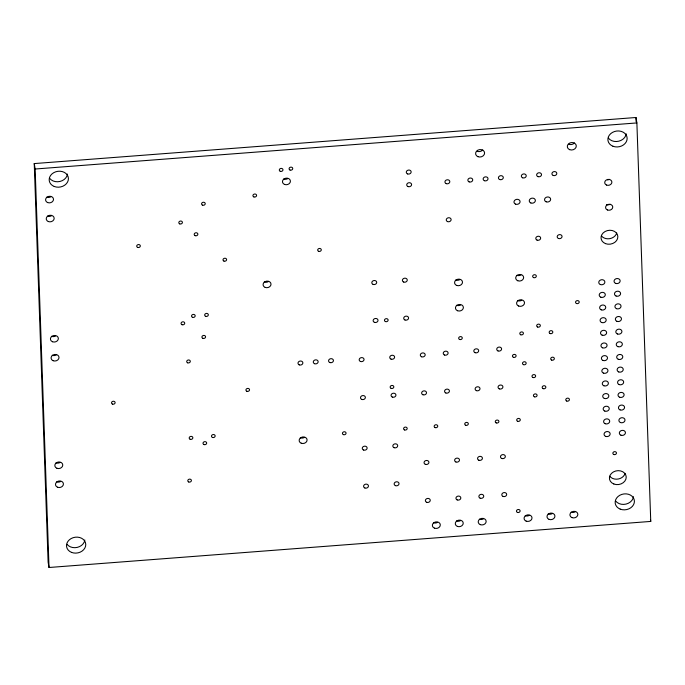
<?xml version="1.0" encoding="UTF-8"?>
<svg xmlns="http://www.w3.org/2000/svg" width="685" height="685" viewBox="0 0 685 685"><rect width="100%" height="100%" fill="white"/><g stroke="black" fill="none" stroke-linecap="round" stroke-linejoin="round"><path stroke-width="1.03" d="M34.25 163.578L635.98 117.503L636.879 122.932L650.75 521.422L49.02 567.497L48.121 562.068L34.25 163.578L35.149 169.015L49.02 567.497M35.149 169.015L636.879 122.932M650.45 519.607L650.75 521.422M635.98 117.503L636.125 121.776M633.471 496.702A9.676 7.955 -9.4 0 1 626.047 504.083A9.676 7.955 -9.4 0 1 615.687 501.035M84.82 539.986A9.676 7.955 -9.4 0 1 77.396 547.358A9.676 7.955 -9.4 0 1 67.036 544.318M67.481 174.058A9.676 7.955 -9.4 0 1 60.057 181.439A9.676 7.955 -9.4 0 1 49.697 178.391M626.201 133.815A9.676 7.955 -9.4 0 1 618.778 141.196A9.676 7.955 -9.4 0 1 608.417 138.147M574.432 142.959A4.53 3.725 -9.4 0 1 568.755 144.235M482.737 149.981A4.53 3.725 -9.4 0 1 477.051 151.257M575.075 511.883A3.99 3.279 -9.4 0 1 571.102 512.192M552.153 513.639A3.99 3.279 -9.4 0 1 548.18 513.947M529.222 515.394A3.99 3.279 -9.4 0 1 525.249 515.702M520.857 275.01A3.99 3.279 -9.4 0 1 516.884 275.31M521.739 300.313A3.99 3.279 -9.4 0 1 517.766 300.612M460.603 304.996A3.99 3.279 -9.4 0 1 456.63 305.296M483.37 518.905A3.99 3.279 -9.4 0 1 479.397 519.213M459.721 279.685A3.99 3.279 -9.4 0 1 455.748 279.994M460.448 520.66A3.99 3.279 -9.4 0 1 456.475 520.968M437.518 522.415A3.99 3.279 -9.4 0 1 433.545 522.723M287.632 178.691A3.99 3.279 -9.4 0 1 283.658 178.999M268.229 281.663A3.99 3.279 -9.4 0 1 264.256 281.972M304.303 437.475A3.99 3.279 -9.4 0 1 300.33 437.775M50.733 196.835A3.99 3.279 -9.4 0 1 46.76 197.143M51.392 215.809A3.99 3.279 -9.4 0 1 47.419 216.118M55.579 336.01A3.99 3.279 -9.4 0 1 51.606 336.309M56.239 354.984A3.99 3.279 -9.4 0 1 52.265 355.292M59.98 462.529A3.99 3.279 -9.4 0 1 56.007 462.829M60.64 481.504A3.99 3.279 -9.4 0 1 56.667 481.812M616.723 233.003A8.443 6.944 -9.4 0 1 609.881 238.637A8.443 6.944 -9.4 0 1 601.387 235.854M625.097 473.386A8.443 6.944 -9.4 0 1 618.247 479.021A8.443 6.944 -9.4 0 1 609.753 476.246M609.282 179.367A3.613 2.971 -9.4 0 1 607.501 179.898M610.147 204.267A3.613 2.971 -9.4 0 1 606.559 204.541M620.208 509.118A9.676 7.955 -9.4 0 0 634.413 501.103A9.676 7.955 -9.4 0 0 619.728 495.315A9.676 7.955 -9.4 0 0 620.208 509.118M71.557 552.393A9.676 7.955 -9.4 0 0 85.762 544.387A9.676 7.955 -9.4 0 0 71.077 538.59A9.676 7.955 -9.4 0 0 71.557 552.393M54.226 186.474A9.676 7.955 -9.4 0 0 68.423 178.468A9.676 7.955 -9.4 0 0 53.747 172.671A9.676 7.955 -9.4 0 0 54.226 186.474M612.938 146.23A9.676 7.955 -9.4 0 0 627.143 138.216A9.676 7.955 -9.4 0 0 612.458 132.419A9.676 7.955 -9.4 0 0 612.938 146.23M566.718 401.05A1.841 1.516 -9.4 0 0 569.423 399.526A1.841 1.516 -9.4 0 0 566.623 398.422A1.841 1.516 -9.4 0 0 566.718 401.05M520.754 334.777A1.815 1.49 -9.4 0 0 523.417 333.278A1.815 1.49 -9.4 0 0 520.66 332.191A1.815 1.49 -9.4 0 0 520.754 334.777M459.618 339.46A1.815 1.49 -9.4 0 0 462.281 337.953A1.815 1.49 -9.4 0 0 459.524 336.874A1.815 1.49 -9.4 0 0 459.618 339.46M517.629 421.275A1.815 1.49 -9.4 0 0 520.292 419.777A1.815 1.49 -9.4 0 0 517.543 418.689A1.815 1.49 -9.4 0 0 517.629 421.275M496.231 422.919A1.815 1.49 -9.4 0 0 498.894 421.412A1.815 1.49 -9.4 0 0 496.146 420.325A1.815 1.49 -9.4 0 0 496.231 422.919M465.663 425.257A1.815 1.49 -9.4 0 0 468.326 423.758A1.815 1.49 -9.4 0 0 465.577 422.671A1.815 1.49 -9.4 0 0 465.663 425.257M435.095 427.594A1.815 1.49 -9.4 0 0 437.758 426.096A1.815 1.49 -9.4 0 0 435.009 425.008A1.815 1.49 -9.4 0 0 435.095 427.594M404.527 429.94A1.815 1.49 -9.4 0 0 407.19 428.442A1.815 1.49 -9.4 0 0 404.441 427.354A1.815 1.49 -9.4 0 0 404.527 429.94M343.399 434.624A1.815 1.49 -9.4 0 0 346.062 433.117A1.815 1.49 -9.4 0 0 343.305 432.029A1.815 1.49 -9.4 0 0 343.399 434.624M318.628 251.309A1.815 1.49 -9.4 0 0 321.291 249.802A1.815 1.49 -9.4 0 0 318.534 248.715A1.815 1.49 -9.4 0 0 318.628 251.309M223.952 261.096A1.815 1.49 -9.4 0 0 226.615 259.589A1.815 1.49 -9.4 0 0 223.858 258.502A1.815 1.49 -9.4 0 0 223.952 261.096M137.659 247.405A1.815 1.49 -9.4 0 0 140.322 245.906A1.815 1.49 -9.4 0 0 137.565 244.819A1.815 1.49 -9.4 0 0 137.659 247.405M187.647 362.819A1.815 1.49 -9.4 0 0 190.31 361.32A1.815 1.49 -9.4 0 0 187.562 360.233A1.815 1.49 -9.4 0 0 187.647 362.819M246.874 391.272A1.815 1.49 -9.4 0 0 249.537 389.765A1.815 1.49 -9.4 0 0 246.78 388.678A1.815 1.49 -9.4 0 0 246.874 391.272M112.46 404.099A1.815 1.49 -9.4 0 0 115.123 402.6A1.815 1.49 -9.4 0 0 112.374 401.513A1.815 1.49 -9.4 0 0 112.46 404.099M188.735 481.983A1.815 1.49 -9.4 0 0 191.398 480.485A1.815 1.49 -9.4 0 0 188.64 479.397A1.815 1.49 -9.4 0 0 188.735 481.983M613.803 454.506A1.815 1.49 -9.4 0 0 616.466 453.008A1.815 1.49 -9.4 0 0 613.709 451.92A1.815 1.49 -9.4 0 0 613.803 454.506M179.744 223.884A1.815 1.49 -9.4 0 0 182.407 222.385A1.815 1.49 -9.4 0 0 179.658 221.298A1.815 1.49 -9.4 0 0 179.744 223.884M192.485 317.309A1.841 1.516 -9.4 0 0 195.191 315.785A1.841 1.516 -9.4 0 0 192.399 314.68A1.841 1.516 -9.4 0 0 192.485 317.309M523.46 364.66A1.841 1.516 -9.4 0 0 526.166 363.127A1.841 1.516 -9.4 0 0 523.366 362.022A1.841 1.516 -9.4 0 0 523.46 364.66M513.399 357.305A1.841 1.516 -9.4 0 0 516.105 355.78A1.841 1.516 -9.4 0 0 513.305 354.676A1.841 1.516 -9.4 0 0 513.399 357.305M385.415 321.565A1.841 1.516 -9.4 0 0 388.13 320.041A1.841 1.516 -9.4 0 0 385.33 318.936A1.841 1.516 -9.4 0 0 385.415 321.565M205.628 316.307A1.841 1.516 -9.4 0 0 208.334 314.783A1.841 1.516 -9.4 0 0 205.534 313.679A1.841 1.516 -9.4 0 0 205.628 316.307M182.022 324.707A1.841 1.516 -9.4 0 0 184.727 323.183A1.841 1.516 -9.4 0 0 181.927 322.078A1.841 1.516 -9.4 0 0 182.022 324.707M550.115 333.561A1.841 1.516 -9.4 0 0 552.821 332.037A1.841 1.516 -9.4 0 0 550.029 330.932A1.841 1.516 -9.4 0 0 550.115 333.561M537.631 327.036A1.841 1.516 -9.4 0 0 540.337 325.512A1.841 1.516 -9.4 0 0 537.537 324.407A1.841 1.516 -9.4 0 0 537.631 327.036M576.496 303.506A1.841 1.516 -9.4 0 0 579.21 301.982A1.841 1.516 -9.4 0 0 576.41 300.878A1.841 1.516 -9.4 0 0 576.496 303.506M534.386 396.803A1.841 1.516 -9.4 0 0 537.091 395.279A1.841 1.516 -9.4 0 0 534.3 394.175A1.841 1.516 -9.4 0 0 534.386 396.803M543.145 388.643A1.841 1.516 -9.4 0 0 545.859 387.119A1.841 1.516 -9.4 0 0 543.059 386.015A1.841 1.516 -9.4 0 0 543.145 388.643M533.615 277.613A1.841 1.516 -9.4 0 0 536.321 276.089A1.841 1.516 -9.4 0 0 533.521 274.985A1.841 1.516 -9.4 0 0 533.615 277.613M190.147 439.273A1.841 1.516 -9.4 0 0 192.853 437.749A1.841 1.516 -9.4 0 0 190.053 436.645A1.841 1.516 -9.4 0 0 190.147 439.273M212.453 437.441A1.841 1.516 -9.4 0 0 215.159 435.908A1.841 1.516 -9.4 0 0 212.359 434.804A1.841 1.516 -9.4 0 0 212.453 437.441M203.967 444.556A1.841 1.516 -9.4 0 0 206.673 443.032A1.841 1.516 -9.4 0 0 203.873 441.928A1.841 1.516 -9.4 0 0 203.967 444.556M391.118 388.369A1.841 1.516 -9.4 0 0 393.824 386.837A1.841 1.516 -9.4 0 0 391.024 385.732A1.841 1.516 -9.4 0 0 391.118 388.369M517.415 512.397A1.841 1.516 -9.4 0 0 520.12 510.873A1.841 1.516 -9.4 0 0 517.321 509.768A1.841 1.516 -9.4 0 0 517.415 512.397M551.648 360.087A1.841 1.516 -9.4 0 0 554.353 358.563A1.841 1.516 -9.4 0 0 551.562 357.459A1.841 1.516 -9.4 0 0 551.648 360.087M532.947 377.503A1.841 1.516 -9.4 0 0 535.653 375.979A1.841 1.516 -9.4 0 0 532.861 374.875A1.841 1.516 -9.4 0 0 532.947 377.503M290.038 170.043A1.841 1.516 -9.4 0 0 292.743 168.519A1.841 1.516 -9.4 0 0 289.943 167.414A1.841 1.516 -9.4 0 0 290.038 170.043M280.268 171.301A1.841 1.516 -9.4 0 0 282.974 169.769A1.841 1.516 -9.4 0 0 280.182 168.664A1.841 1.516 -9.4 0 0 280.268 171.301M202.529 205.157A1.841 1.516 -9.4 0 0 205.235 203.633A1.841 1.516 -9.4 0 0 202.435 202.529A1.841 1.516 -9.4 0 0 202.529 205.157M253.887 196.92A1.841 1.516 -9.4 0 0 256.592 195.388A1.841 1.516 -9.4 0 0 253.792 194.283A1.841 1.516 -9.4 0 0 253.887 196.92M195.156 235.666A1.841 1.516 -9.4 0 0 197.871 234.142A1.841 1.516 -9.4 0 0 195.071 233.037A1.841 1.516 -9.4 0 0 195.156 235.666M202.871 338.33A1.841 1.516 -9.4 0 0 205.577 336.806A1.841 1.516 -9.4 0 0 202.777 335.701A1.841 1.516 -9.4 0 0 202.871 338.33M537.057 240.11A2.457 2.021 -9.4 0 0 540.662 238.08A2.457 2.021 -9.4 0 0 536.937 236.608A2.457 2.021 -9.4 0 0 537.057 240.11M558.455 238.474A2.457 2.021 -9.4 0 0 562.06 236.445A2.457 2.021 -9.4 0 0 558.335 234.972A2.457 2.021 -9.4 0 0 558.455 238.474M553.197 175.446A2.457 2.021 -9.4 0 0 556.802 173.416A2.457 2.021 -9.4 0 0 553.078 171.944A2.457 2.021 -9.4 0 0 553.197 175.446M537.913 176.619A2.457 2.021 -9.4 0 0 541.518 174.589A2.457 2.021 -9.4 0 0 537.793 173.117A2.457 2.021 -9.4 0 0 537.913 176.619M522.629 177.792A2.457 2.021 -9.4 0 0 526.234 175.754A2.457 2.021 -9.4 0 0 522.509 174.29A2.457 2.021 -9.4 0 0 522.629 177.792M499.699 179.547A2.457 2.021 -9.4 0 0 503.304 177.509A2.457 2.021 -9.4 0 0 499.579 176.045A2.457 2.021 -9.4 0 0 499.699 179.547M484.415 180.712A2.457 2.021 -9.4 0 0 488.02 178.682A2.457 2.021 -9.4 0 0 484.295 177.209A2.457 2.021 -9.4 0 0 484.415 180.712M469.131 181.885A2.457 2.021 -9.4 0 0 472.736 179.855A2.457 2.021 -9.4 0 0 469.011 178.383A2.457 2.021 -9.4 0 0 469.131 181.885M329.836 362.536A2.457 2.021 -9.4 0 0 333.441 360.507A2.457 2.021 -9.4 0 0 329.716 359.034A2.457 2.021 -9.4 0 0 329.836 362.536M314.552 363.709A2.457 2.021 -9.4 0 0 318.157 361.68A2.457 2.021 -9.4 0 0 314.432 360.207A2.457 2.021 -9.4 0 0 314.552 363.709M299.268 364.882A2.457 2.021 -9.4 0 0 302.873 362.844A2.457 2.021 -9.4 0 0 299.148 361.38A2.457 2.021 -9.4 0 0 299.268 364.882M501.754 458.471A2.457 2.021 -9.4 0 0 505.35 456.441A2.457 2.021 -9.4 0 0 501.625 454.968A2.457 2.021 -9.4 0 0 501.754 458.471M503.073 496.428A2.457 2.021 -9.4 0 0 506.677 494.399A2.457 2.021 -9.4 0 0 502.953 492.926A2.457 2.021 -9.4 0 0 503.073 496.428M478.824 460.226A2.457 2.021 -9.4 0 0 482.428 458.196A2.457 2.021 -9.4 0 0 478.704 456.724A2.457 2.021 -9.4 0 0 478.824 460.226M480.142 498.183A2.457 2.021 -9.4 0 0 483.747 496.154A2.457 2.021 -9.4 0 0 480.022 494.681A2.457 2.021 -9.4 0 0 480.142 498.183M569.655 149.664A4.53 3.725 -9.4 0 0 576.299 145.922A4.53 3.725 -9.4 0 0 569.432 143.208A4.53 3.725 -9.4 0 0 569.655 149.664M477.95 156.685A4.53 3.725 -9.4 0 0 484.595 152.943A4.53 3.725 -9.4 0 0 477.728 150.229A4.53 3.725 -9.4 0 0 477.95 156.685M498.004 350.934A2.457 2.021 -9.4 0 0 501.608 348.896A2.457 2.021 -9.4 0 0 497.884 347.432A2.457 2.021 -9.4 0 0 498.004 350.934M499.331 388.892A2.457 2.021 -9.4 0 0 502.927 386.854A2.457 2.021 -9.4 0 0 499.202 385.381A2.457 2.021 -9.4 0 0 499.331 388.892M475.082 352.689A2.457 2.021 -9.4 0 0 478.687 350.651A2.457 2.021 -9.4 0 0 474.962 349.187A2.457 2.021 -9.4 0 0 475.082 352.689M476.4 390.647A2.457 2.021 -9.4 0 0 480.005 388.609A2.457 2.021 -9.4 0 0 476.28 387.136A2.457 2.021 -9.4 0 0 476.4 390.647M455.902 461.981A2.457 2.021 -9.4 0 0 459.498 459.952A2.457 2.021 -9.4 0 0 455.773 458.479A2.457 2.021 -9.4 0 0 455.902 461.981M457.22 499.939A2.457 2.021 -9.4 0 0 460.825 497.909A2.457 2.021 -9.4 0 0 457.101 496.437A2.457 2.021 -9.4 0 0 457.22 499.939M425.334 464.327A2.457 2.021 -9.4 0 0 428.93 462.289A2.457 2.021 -9.4 0 0 425.205 460.825A2.457 2.021 -9.4 0 0 425.334 464.327M426.652 502.285A2.457 2.021 -9.4 0 0 430.257 500.247A2.457 2.021 -9.4 0 0 426.532 498.774A2.457 2.021 -9.4 0 0 426.652 502.285M444.514 355.027A2.457 2.021 -9.4 0 0 448.118 352.998A2.457 2.021 -9.4 0 0 444.394 351.525A2.457 2.021 -9.4 0 0 444.514 355.027M445.832 392.984A2.457 2.021 -9.4 0 0 449.437 390.955A2.457 2.021 -9.4 0 0 445.712 389.482A2.457 2.021 -9.4 0 0 445.832 392.984M421.583 356.782A2.457 2.021 -9.4 0 0 425.188 354.753A2.457 2.021 -9.4 0 0 421.463 353.28A2.457 2.021 -9.4 0 0 421.583 356.782M422.91 394.74A2.457 2.021 -9.4 0 0 426.515 392.71A2.457 2.021 -9.4 0 0 422.782 391.238A2.457 2.021 -9.4 0 0 422.91 394.74M546.142 201.801A3.074 2.526 -9.4 0 0 550.654 199.258A3.074 2.526 -9.4 0 0 545.988 197.417A3.074 2.526 -9.4 0 0 546.142 201.801M530.858 202.974A3.074 2.526 -9.4 0 0 535.37 200.431A3.074 2.526 -9.4 0 0 530.704 198.59A3.074 2.526 -9.4 0 0 530.858 202.974M515.574 204.139A3.074 2.526 -9.4 0 0 520.086 201.595A3.074 2.526 -9.4 0 0 515.42 199.763A3.074 2.526 -9.4 0 0 515.574 204.139M407.995 186.568A2.457 2.021 -9.4 0 0 411.599 184.539A2.457 2.021 -9.4 0 0 407.875 183.066A2.457 2.021 -9.4 0 0 407.995 186.568M407.558 173.913A2.457 2.021 -9.4 0 0 411.163 171.884A2.457 2.021 -9.4 0 0 407.438 170.411A2.457 2.021 -9.4 0 0 407.558 173.913M395.425 485.639A2.457 2.021 -9.4 0 0 399.03 483.61A2.457 2.021 -9.4 0 0 395.305 482.137A2.457 2.021 -9.4 0 0 395.425 485.639M394.098 447.69A2.457 2.021 -9.4 0 0 397.702 445.652A2.457 2.021 -9.4 0 0 393.978 444.188A2.457 2.021 -9.4 0 0 394.098 447.69M363.538 450.028A2.457 2.021 -9.4 0 0 367.134 447.999A2.457 2.021 -9.4 0 0 363.41 446.526A2.457 2.021 -9.4 0 0 363.538 450.028M364.857 487.985A2.457 2.021 -9.4 0 0 368.462 485.956A2.457 2.021 -9.4 0 0 364.737 484.483A2.457 2.021 -9.4 0 0 364.857 487.985M392.342 397.077A2.457 2.021 -9.4 0 0 395.947 395.048A2.457 2.021 -9.4 0 0 392.214 393.575A2.457 2.021 -9.4 0 0 392.342 397.077M391.015 359.12A2.457 2.021 -9.4 0 0 394.62 357.091A2.457 2.021 -9.4 0 0 390.895 355.618A2.457 2.021 -9.4 0 0 391.015 359.12M446.209 183.64A2.457 2.021 -9.4 0 0 449.814 181.611A2.457 2.021 -9.4 0 0 446.089 180.138A2.457 2.021 -9.4 0 0 446.209 183.64M447.528 221.597A2.457 2.021 -9.4 0 0 451.132 219.568A2.457 2.021 -9.4 0 0 447.408 218.095A2.457 2.021 -9.4 0 0 447.528 221.597M404.981 319.998A2.457 2.021 -9.4 0 0 408.585 317.968A2.457 2.021 -9.4 0 0 404.861 316.496A2.457 2.021 -9.4 0 0 404.981 319.998M403.662 282.04A2.457 2.021 -9.4 0 0 407.267 280.011A2.457 2.021 -9.4 0 0 403.542 278.538A2.457 2.021 -9.4 0 0 403.662 282.04M361.774 399.423A2.457 2.021 -9.4 0 0 365.379 397.386A2.457 2.021 -9.4 0 0 361.654 395.921A2.457 2.021 -9.4 0 0 361.774 399.423M360.447 361.466A2.457 2.021 -9.4 0 0 364.052 359.437A2.457 2.021 -9.4 0 0 360.327 357.964A2.457 2.021 -9.4 0 0 360.447 361.466M374.412 322.335A2.457 2.021 -9.4 0 0 378.017 320.306A2.457 2.021 -9.4 0 0 374.293 318.833A2.457 2.021 -9.4 0 0 374.412 322.335M373.094 284.386A2.457 2.021 -9.4 0 0 376.699 282.348A2.457 2.021 -9.4 0 0 372.974 280.876A2.457 2.021 -9.4 0 0 373.094 284.386M572.001 517.62A3.99 3.279 -9.4 0 0 577.857 514.315A3.99 3.279 -9.4 0 0 571.804 511.926A3.99 3.279 -9.4 0 0 572.001 517.62M549.079 519.376A3.99 3.279 -9.4 0 0 554.936 516.07A3.99 3.279 -9.4 0 0 548.882 513.681A3.99 3.279 -9.4 0 0 549.079 519.376M526.149 521.131A3.99 3.279 -9.4 0 0 532.014 517.826A3.99 3.279 -9.4 0 0 525.952 515.437A3.99 3.279 -9.4 0 0 526.149 521.131M517.783 280.747A3.99 3.279 -9.4 0 0 523.64 277.442A3.99 3.279 -9.4 0 0 517.586 275.053A3.99 3.279 -9.4 0 0 517.783 280.747M518.665 306.049A3.99 3.279 -9.4 0 0 524.522 302.744A3.99 3.279 -9.4 0 0 518.468 300.355A3.99 3.279 -9.4 0 0 518.665 306.049M457.529 310.733A3.99 3.279 -9.4 0 0 463.385 307.428A3.99 3.279 -9.4 0 0 457.332 305.039A3.99 3.279 -9.4 0 0 457.529 310.733M480.296 524.641A3.99 3.279 -9.4 0 0 486.162 521.336A3.99 3.279 -9.4 0 0 480.099 518.947A3.99 3.279 -9.4 0 0 480.296 524.641M456.647 285.422A3.99 3.279 -9.4 0 0 462.503 282.126A3.99 3.279 -9.4 0 0 456.45 279.728A3.99 3.279 -9.4 0 0 456.647 285.422M457.374 526.397A3.99 3.279 -9.4 0 0 463.231 523.092A3.99 3.279 -9.4 0 0 457.178 520.703A3.99 3.279 -9.4 0 0 457.374 526.397M434.444 528.152A3.99 3.279 -9.4 0 0 440.309 524.847A3.99 3.279 -9.4 0 0 434.247 522.458A3.99 3.279 -9.4 0 0 434.444 528.152M284.558 184.436A3.99 3.279 -9.4 0 0 290.423 181.131A3.99 3.279 -9.4 0 0 284.361 178.734A3.99 3.279 -9.4 0 0 284.558 184.436M265.155 287.4A3.99 3.279 -9.4 0 0 271.02 284.104A3.99 3.279 -9.4 0 0 264.958 281.706A3.99 3.279 -9.4 0 0 265.155 287.4M301.229 443.212A3.99 3.279 -9.4 0 0 307.094 439.907A3.99 3.279 -9.4 0 0 301.032 437.518A3.99 3.279 -9.4 0 0 301.229 443.212M47.659 202.572A3.99 3.279 -9.4 0 0 53.516 199.266A3.99 3.279 -9.4 0 0 47.462 196.878A3.99 3.279 -9.4 0 0 47.659 202.572M48.318 221.546A3.99 3.279 -9.4 0 0 54.175 218.25A3.99 3.279 -9.4 0 0 48.121 215.852A3.99 3.279 -9.4 0 0 48.318 221.546M52.505 341.746A3.99 3.279 -9.4 0 0 58.362 338.441A3.99 3.279 -9.4 0 0 52.308 336.052A3.99 3.279 -9.4 0 0 52.505 341.746M53.165 360.721A3.99 3.279 -9.4 0 0 59.021 357.416A3.99 3.279 -9.4 0 0 52.968 355.027A3.99 3.279 -9.4 0 0 53.165 360.721M56.906 468.266A3.99 3.279 -9.4 0 0 62.772 464.961A3.99 3.279 -9.4 0 0 56.709 462.572A3.99 3.279 -9.4 0 0 56.906 468.266M57.574 487.24A3.99 3.279 -9.4 0 0 63.431 483.935A3.99 3.279 -9.4 0 0 57.369 481.546A3.99 3.279 -9.4 0 0 57.574 487.24M615.644 283.376A3.074 2.526 -9.4 0 0 620.156 280.833A3.074 2.526 -9.4 0 0 615.49 278.992A3.074 2.526 -9.4 0 0 615.644 283.376M600.36 284.549A3.074 2.526 -9.4 0 0 604.872 282.006A3.074 2.526 -9.4 0 0 600.206 280.165A3.074 2.526 -9.4 0 0 600.36 284.549M616.089 296.031A3.074 2.526 -9.4 0 0 620.593 293.488A3.074 2.526 -9.4 0 0 615.935 291.647A3.074 2.526 -9.4 0 0 616.089 296.031M600.805 297.196A3.074 2.526 -9.4 0 0 605.309 294.653A3.074 2.526 -9.4 0 0 600.651 292.812A3.074 2.526 -9.4 0 0 600.805 297.196M616.526 308.678A3.074 2.526 -9.4 0 0 621.038 306.135A3.074 2.526 -9.4 0 0 616.372 304.294A3.074 2.526 -9.4 0 0 616.526 308.678M601.242 309.851A3.074 2.526 -9.4 0 0 605.754 307.308A3.074 2.526 -9.4 0 0 601.087 305.467A3.074 2.526 -9.4 0 0 601.242 309.851M616.962 321.333A3.074 2.526 -9.4 0 0 621.475 318.79A3.074 2.526 -9.4 0 0 616.817 316.95A3.074 2.526 -9.4 0 0 616.962 321.333M601.678 322.507A3.074 2.526 -9.4 0 0 606.191 319.964A3.074 2.526 -9.4 0 0 601.533 318.123A3.074 2.526 -9.4 0 0 601.678 322.507M617.408 333.98A3.074 2.526 -9.4 0 0 621.92 331.446A3.074 2.526 -9.4 0 0 617.253 329.605A3.074 2.526 -9.4 0 0 617.408 333.98M602.124 335.153A3.074 2.526 -9.4 0 0 606.636 332.61A3.074 2.526 -9.4 0 0 601.969 330.769A3.074 2.526 -9.4 0 0 602.124 335.153M617.844 346.636A3.074 2.526 -9.4 0 0 622.357 344.093A3.074 2.526 -9.4 0 0 617.699 342.252A3.074 2.526 -9.4 0 0 617.844 346.636M602.56 347.809A3.074 2.526 -9.4 0 0 607.073 345.266A3.074 2.526 -9.4 0 0 602.415 343.425A3.074 2.526 -9.4 0 0 602.56 347.809M618.29 359.291A3.074 2.526 -9.4 0 0 622.793 356.748A3.074 2.526 -9.4 0 0 618.135 354.907A3.074 2.526 -9.4 0 0 618.29 359.291M603.005 360.456A3.074 2.526 -9.4 0 0 607.509 357.912A3.074 2.526 -9.4 0 0 602.851 356.072A3.074 2.526 -9.4 0 0 603.005 360.456M618.726 371.938A3.074 2.526 -9.4 0 0 623.239 369.395A3.074 2.526 -9.4 0 0 618.572 367.554A3.074 2.526 -9.4 0 0 618.726 371.938M603.442 373.111A3.074 2.526 -9.4 0 0 607.955 370.568A3.074 2.526 -9.4 0 0 603.288 368.727A3.074 2.526 -9.4 0 0 603.442 373.111M619.171 384.593A3.074 2.526 -9.4 0 0 623.675 382.05A3.074 2.526 -9.4 0 0 619.017 380.209A3.074 2.526 -9.4 0 0 619.171 384.593M603.887 385.766A3.074 2.526 -9.4 0 0 608.391 383.223A3.074 2.526 -9.4 0 0 603.733 381.382A3.074 2.526 -9.4 0 0 603.887 385.766M619.608 397.24A3.074 2.526 -9.4 0 0 624.121 394.706A3.074 2.526 -9.4 0 0 619.454 392.865A3.074 2.526 -9.4 0 0 619.608 397.24M604.324 398.413A3.074 2.526 -9.4 0 0 608.837 395.87A3.074 2.526 -9.4 0 0 604.17 394.029A3.074 2.526 -9.4 0 0 604.324 398.413M620.053 409.895A3.074 2.526 -9.4 0 0 624.557 407.352A3.074 2.526 -9.4 0 0 619.899 405.511A3.074 2.526 -9.4 0 0 620.053 409.895M604.769 411.068A3.074 2.526 -9.4 0 0 609.273 408.525A3.074 2.526 -9.4 0 0 604.615 406.684A3.074 2.526 -9.4 0 0 604.769 411.068M620.49 422.551A3.074 2.526 -9.4 0 0 625.003 420.008A3.074 2.526 -9.4 0 0 620.336 418.167A3.074 2.526 -9.4 0 0 620.49 422.551M605.206 423.715A3.074 2.526 -9.4 0 0 609.718 421.172A3.074 2.526 -9.4 0 0 605.052 419.331A3.074 2.526 -9.4 0 0 605.206 423.715M620.927 435.198A3.074 2.526 -9.4 0 0 625.439 432.655A3.074 2.526 -9.4 0 0 620.781 430.814A3.074 2.526 -9.4 0 0 620.927 435.198M605.643 436.371A3.074 2.526 -9.4 0 0 610.155 433.828A3.074 2.526 -9.4 0 0 605.497 431.987A3.074 2.526 -9.4 0 0 605.643 436.371M605.446 243.603A8.443 6.944 -9.4 0 0 617.844 236.608A8.443 6.944 -9.4 0 0 605.026 231.547A8.443 6.944 -9.4 0 0 605.446 243.603M613.82 483.987A8.443 6.944 -9.4 0 0 626.218 477A8.443 6.944 -9.4 0 0 613.4 471.939A8.443 6.944 -9.4 0 0 613.82 483.987M606.593 185.07A3.613 2.971 -9.4 0 0 611.893 182.082A3.613 2.971 -9.4 0 0 606.413 179.924A3.613 2.971 -9.4 0 0 606.593 185.07M607.458 209.978A3.613 2.971 -9.4 0 0 612.758 206.99A3.613 2.971 -9.4 0 0 607.278 204.824A3.613 2.971 -9.4 0 0 607.458 209.978"/></g></svg>
